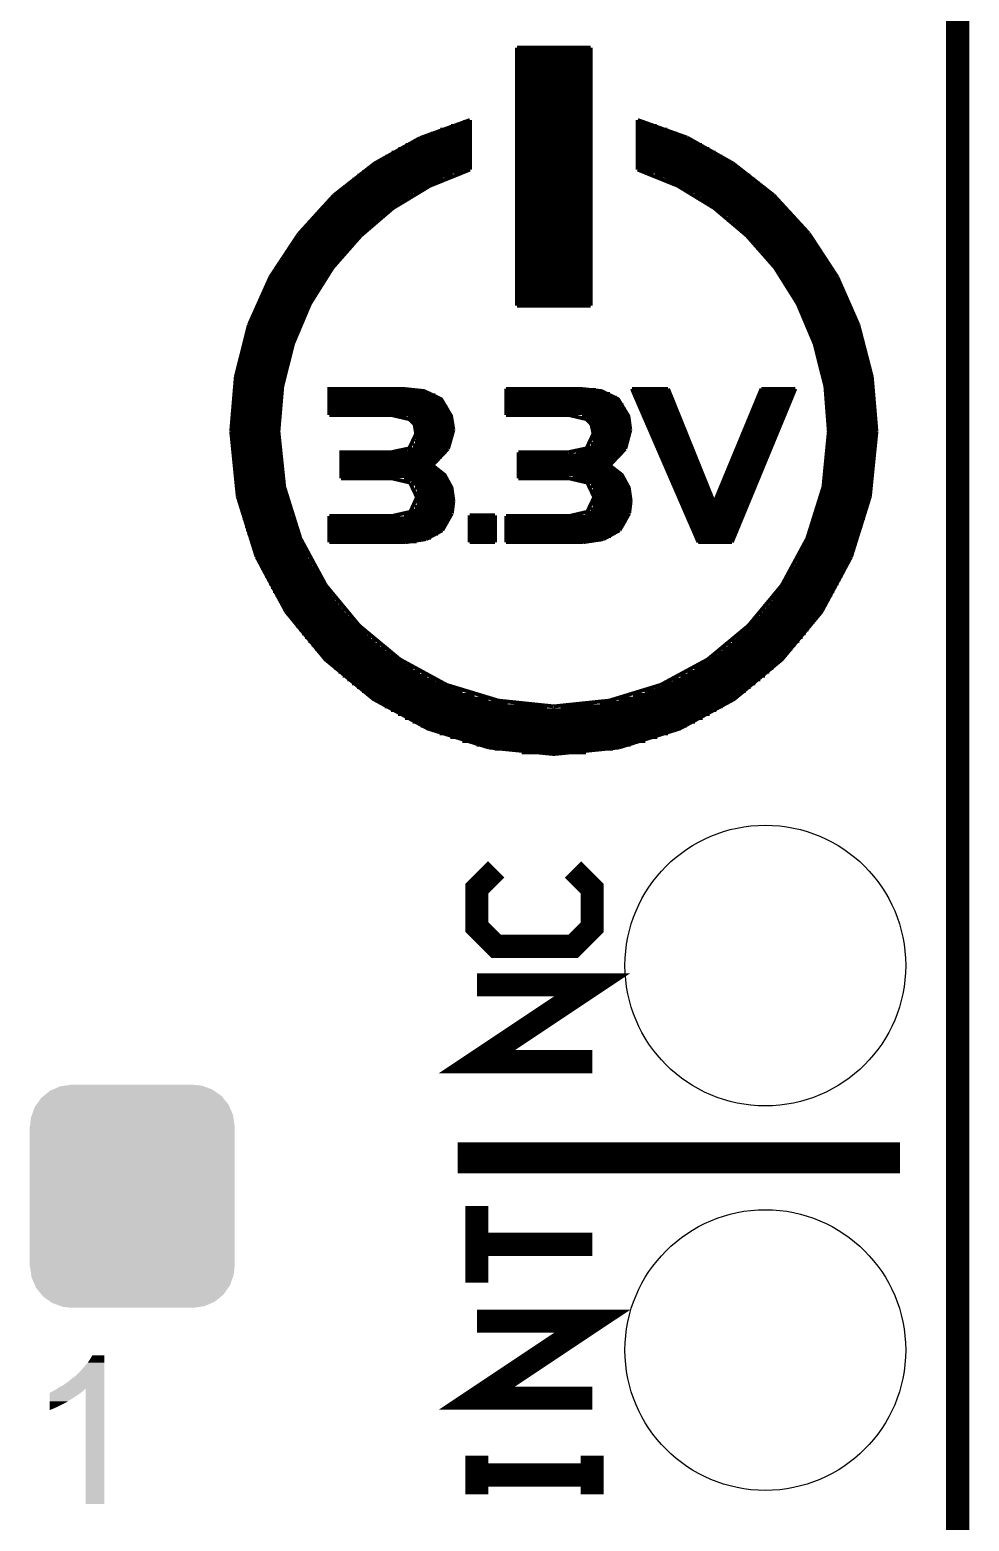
# Model space of a CAD drawing. Extents: x -0.05 to 0.95, y -0.15 to 1.54.
# Drawn here: x 0.7088 to 0.953, y 0.5555 to 0.9433 of the extents above; entities that cross this region are included whole.
import ezdxf

# ---------------------------------------------------------------- set-up
doc = ezdxf.new("R2010")
doc.units = 0
doc.layers.get('0').update_dxf_attribs({"linetype": 'CONTINUOUS'})
for name, color, linetype in [('AIR_QUALITY3_CLICK_V100_GKO', 5, 'CONTINUOUS'), ('AIR_QUALITY3_CLICK_V100_GTO', 14, 'CONTINUOUS'), ('AIR_QUALITY3_CLICK_V100_GTS', 12, 'CONTINUOUS')]:
    doc.layers.add(name, color=color, linetype=linetype)

# ---------------------------------------------------------------- blocks, each defined once
blk = doc.blocks.new('CUSTOM_54')
for points in [[(-0.02307, 0.02608), (-0.02144, 0.02741), (0.02319, 0.02608), (0.02131, 0.02741)], [(-0.02144, 0.02741), (-0.02061, 0.02777), (0.02131, 0.02741), (0.0208, 0.02777)], [(-0.02061, 0.02777), (-0.01875, 0.02859), (0.0208, 0.02777), (0.01853, 0.02859)], [(-0.01875, 0.02859), (-0.01751, 0.02877), (0.01853, 0.02859), (0.01804, 0.02877)], [(-0.01751, 0.02877), (-0.01585, 0.029), (0.01804, 0.02877), (0.01585, 0.029)], [(-0.0254, 0.02316), (-0.02495, 0.0238), (0.02531, 0.02316), (0.02504, 0.0238)], [(-0.02495, 0.0238), (-0.02371, 0.02555), (0.02504, 0.0238), (0.02361, 0.02555)], [(-0.02371, 0.02555), (-0.02307, 0.02608), (0.02361, 0.02555), (0.02319, 0.02608)], [(-0.0266, 0.0182), (-0.02638, 0.02039), (0.0266, 0.0182), (0.0263, 0.02039)], [(-0.02638, 0.02039), (-0.02612, 0.02111), (0.0263, 0.02039), (0.0262, 0.02111)], [(-0.02612, 0.02111), (-0.0254, 0.02316), (0.0262, 0.02111), (0.02531, 0.02316)], [(-0.02665, -0.0182), (-0.02665, 0.0182), (0.02665, -0.0182), (0.02665, 0.0182)], [(-0.0263, -0.02039), (-0.0266, -0.0182), (0.02638, -0.02039), (0.0266, -0.0182)], [(-0.0262, -0.02111), (-0.0263, -0.02039), (0.02612, -0.02111), (0.02638, -0.02039)], [(-0.02531, -0.02316), (-0.0262, -0.02111), (0.0254, -0.02316), (0.02612, -0.02111)], [(-0.02504, -0.0238), (-0.02531, -0.02316), (0.02494, -0.0238), (0.0254, -0.02316)], [(-0.02361, -0.02555), (-0.02504, -0.0238), (0.02371, -0.02555), (0.02494, -0.0238)], [(-0.02319, -0.02608), (-0.02361, -0.02555), (0.02307, -0.02608), (0.02371, -0.02555)], [(-0.02131, -0.02741), (-0.02319, -0.02608), (0.02144, -0.02741), (0.02307, -0.02608)], [(-0.0208, -0.02777), (-0.02131, -0.02741), (0.02061, -0.02777), (0.02144, -0.02741)], [(-0.01853, -0.02859), (-0.0208, -0.02777), (0.01875, -0.02859), (0.02061, -0.02777)], [(-0.01804, -0.02877), (-0.01853, -0.02859), (0.01751, -0.02877), (0.01875, -0.02859)], [(-0.01585, -0.029), (-0.01804, -0.02877), (0.01585, -0.029), (0.01751, -0.02877)]]:
    blk.add_solid(points)
blk = doc.blocks.new('ROUND_29')
blk.add_circle((0, 0), 0.0365)

msp = doc.modelspace()

# ---------------------------------------------------------------- linework, layer by layer
at = {"layer": 'AIR_QUALITY3_CLICK_V100_GKO', "const_width": 0.006}
msp.add_lwpolyline([(0.95, -0.05), (0.95, 1.5366), (0.95, 1.5379)], dxfattribs=at)
at = {"layer": 'AIR_QUALITY3_CLICK_V100_GTO'}
for points, const_width in [([(0.8354, 0.8716), (0.8354, 0.9387)], 0.001), ([(0.8354, 0.9387), (0.8546, 0.9387)], 0.001), ([(0.8354, 0.9383), (0.8546, 0.9383)], 0.001), ([(0.8546, 0.8716), (0.8546, 0.9387)], 0.001), ([(0.8354, 0.9373), (0.8546, 0.9373)], 0.001), ([(0.8354, 0.9363), (0.8546, 0.9363)], 0.001), ([(0.8354, 0.9353), (0.8546, 0.9353)], 0.001), ([(0.8354, 0.9343), (0.8546, 0.9343)], 0.001), ([(0.8354, 0.9333), (0.8546, 0.9333)], 0.001), ([(0.8354, 0.9323), (0.8546, 0.9323)], 0.001), ([(0.8354, 0.9313), (0.8546, 0.9313)], 0.001), ([(0.8354, 0.9303), (0.8546, 0.9303)], 0.001), ([(0.8354, 0.9293), (0.8546, 0.9293)], 0.001), ([(0.8354, 0.9283), (0.8546, 0.9283)], 0.001), ([(0.8354, 0.9273), (0.8546, 0.9273)], 0.001), ([(0.8354, 0.9263), (0.8546, 0.9263)], 0.001), ([(0.8354, 0.9253), (0.8546, 0.9253)], 0.001), ([(0.8354, 0.9243), (0.8546, 0.9243)], 0.001), ([(0.8354, 0.9233), (0.8546, 0.9233)], 0.001), ([(0.8102, 0.9152), (0.8232, 0.9199)], 0.001), ([(0.8215, 0.9194), (0.8232, 0.9194)], 0.001), ([(0.8232, 0.907), (0.8232, 0.9199)], 0.001), ([(0.8354, 0.9223), (0.8546, 0.9223)], 0.001), ([(0.8354, 0.9213), (0.8546, 0.9213)], 0.001), ([(0.8354, 0.9203), (0.8546, 0.9203)], 0.001), ([(0.8354, 0.9193), (0.8546, 0.9193)], 0.001), ([(0.8668, 0.907), (0.8668, 0.9199)], 0.001), ([(0.8668, 0.9199), (0.8797, 0.9153)], 0.001), ([(0.8668, 0.9194), (0.8685, 0.9194)], 0.001), ([(0.7984, 0.9086), (0.8102, 0.9152)], 0.001), ([(0.8106, 0.9154), (0.8232, 0.9154)], 0.001), ([(0.813, 0.9164), (0.8232, 0.9164)], 0.001), ([(0.8155, 0.9174), (0.8232, 0.9174)], 0.001), ([(0.8183, 0.9184), (0.8232, 0.9184)], 0.001), ([(0.8354, 0.9183), (0.8546, 0.9183)], 0.001), ([(0.8354, 0.9173), (0.8546, 0.9173)], 0.001), ([(0.8354, 0.9163), (0.8546, 0.9163)], 0.001), ([(0.8354, 0.9153), (0.8546, 0.9153)], 0.001), ([(0.8668, 0.9184), (0.8717, 0.9184)], 0.001), ([(0.8668, 0.9174), (0.8745, 0.9174)], 0.001), ([(0.8668, 0.9164), (0.877, 0.9164)], 0.001), ([(0.8668, 0.9154), (0.8793, 0.9154)], 0.001), ([(0.8797, 0.9153), (0.8916, 0.9086)], 0.001), ([(0.8028, 0.9114), (0.8232, 0.9114)], 0.001), ([(0.8046, 0.9124), (0.8232, 0.9124)], 0.001), ([(0.8065, 0.9134), (0.8232, 0.9134)], 0.001), ([(0.8085, 0.9144), (0.8232, 0.9144)], 0.001), ([(0.8354, 0.9143), (0.8546, 0.9143)], 0.001), ([(0.8354, 0.9133), (0.8546, 0.9133)], 0.001), ([(0.8354, 0.9123), (0.8546, 0.9123)], 0.001), ([(0.8354, 0.9113), (0.8546, 0.9113)], 0.001), ([(0.8668, 0.9144), (0.8815, 0.9144)], 0.001), ([(0.8668, 0.9134), (0.8835, 0.9134)], 0.001), ([(0.8668, 0.9124), (0.8854, 0.9124)], 0.001), ([(0.8668, 0.9114), (0.8871, 0.9114)], 0.001), ([(0.7878, 0.9003), (0.7984, 0.9086)], 0.001), ([(0.7966, 0.9074), (0.8232, 0.9074)], 0.001), ([(0.7981, 0.9084), (0.8232, 0.9084)], 0.001), ([(0.7996, 0.9094), (0.8232, 0.9094)], 0.001), ([(0.8012, 0.9104), (0.8232, 0.9104)], 0.001), ([(0.8354, 0.9103), (0.8546, 0.9103)], 0.001), ([(0.8354, 0.9093), (0.8546, 0.9093)], 0.001), ([(0.8354, 0.9083), (0.8546, 0.9083)], 0.001), ([(0.8354, 0.9073), (0.8546, 0.9073)], 0.001), ([(0.8668, 0.9104), (0.8888, 0.9104)], 0.001), ([(0.8668, 0.9094), (0.8904, 0.9094)], 0.001), ([(0.8668, 0.9084), (0.8919, 0.9084)], 0.001), ([(0.8668, 0.9074), (0.8934, 0.9074)], 0.001), ([(0.8916, 0.9086), (0.9022, 0.9003)], 0.001), ([(0.7734, 0.8389), (0.7744, 0.8506), (0.7772, 0.8617), (0.7816, 0.8721), (0.7875, 0.8815), (0.7948, 0.8898), (0.8032, 0.897), (0.8128, 0.9028), (0.8232, 0.907)], 0.001), ([(0.7914, 0.9034), (0.8141, 0.9034)], 0.001), ([(0.7926, 0.9044), (0.8163, 0.9044)], 0.001), ([(0.7939, 0.9054), (0.8187, 0.9054)], 0.001), ([(0.7952, 0.9064), (0.8214, 0.9064)], 0.001), ([(0.8354, 0.9063), (0.8546, 0.9063)], 0.001), ([(0.8354, 0.9053), (0.8546, 0.9053)], 0.001), ([(0.8354, 0.9043), (0.8546, 0.9043)], 0.001), ([(0.8354, 0.9033), (0.8546, 0.9033)], 0.001), ([(0.8668, 0.907), (0.8772, 0.9028), (0.8867, 0.897), (0.8952, 0.8898), (0.9025, 0.8815), (0.9084, 0.8721), (0.9128, 0.8617), (0.9156, 0.8506), (0.9165, 0.8389)], 0.001), ([(0.8686, 0.9064), (0.8947, 0.9064)], 0.001), ([(0.8713, 0.9054), (0.8961, 0.9054)], 0.001), ([(0.8737, 0.9044), (0.8974, 0.9044)], 0.001), ([(0.8759, 0.9034), (0.8986, 0.9034)], 0.001), ([(0.7787, 0.8903), (0.7878, 0.9003)], 0.001), ([(0.7869, 0.8994), (0.8069, 0.8994)], 0.001), ([(0.788, 0.9004), (0.8085, 0.9004)], 0.001), ([(0.7891, 0.9014), (0.8102, 0.9014)], 0.001), ([(0.7902, 0.9024), (0.8121, 0.9024)], 0.001), ([(0.8354, 0.9023), (0.8546, 0.9023)], 0.001), ([(0.8354, 0.9013), (0.8546, 0.9013)], 0.001), ([(0.8354, 0.9003), (0.8546, 0.9003)], 0.001), ([(0.8779, 0.9024), (0.8998, 0.9024)], 0.001), ([(0.8797, 0.9014), (0.9009, 0.9014)], 0.001), ([(0.8815, 0.9004), (0.902, 0.9004)], 0.001), ([(0.8831, 0.8994), (0.9031, 0.8994)], 0.001), ([(0.9022, 0.9003), (0.9113, 0.8904)], 0.001), ([(0.7839, 0.8964), (0.8025, 0.8964)], 0.001), ([(0.7849, 0.8974), (0.8039, 0.8974)], 0.001), ([(0.7859, 0.8984), (0.8053, 0.8984)], 0.001), ([(0.8354, 0.8993), (0.8546, 0.8993)], 0.001), ([(0.8354, 0.8983), (0.8546, 0.8983)], 0.001), ([(0.8354, 0.8973), (0.8546, 0.8973)], 0.001), ([(0.8354, 0.8963), (0.8546, 0.8963)], 0.001), ([(0.8846, 0.8984), (0.9041, 0.8984)], 0.001), ([(0.8861, 0.8974), (0.9051, 0.8974)], 0.001), ([(0.8875, 0.8964), (0.906, 0.8964)], 0.001), ([(0.7804, 0.8924), (0.7976, 0.8924)], 0.001), ([(0.7812, 0.8934), (0.7987, 0.8934)], 0.001), ([(0.7821, 0.8944), (0.7999, 0.8944)], 0.001), ([(0.783, 0.8954), (0.8012, 0.8954)], 0.001), ([(0.8354, 0.8953), (0.8546, 0.8953)], 0.001), ([(0.8354, 0.8943), (0.8546, 0.8943)], 0.001), ([(0.8354, 0.8933), (0.8546, 0.8933)], 0.001), ([(0.8354, 0.8923), (0.8546, 0.8923)], 0.001), ([(0.8888, 0.8954), (0.907, 0.8954)], 0.001), ([(0.8901, 0.8944), (0.9079, 0.8944)], 0.001), ([(0.8913, 0.8934), (0.9088, 0.8934)], 0.001), ([(0.8924, 0.8924), (0.9096, 0.8924)], 0.001), ([(0.7713, 0.8791), (0.7787, 0.8903)], 0.001), ([(0.7772, 0.8884), (0.7934, 0.8884)], 0.001), ([(0.778, 0.8894), (0.7944, 0.8894)], 0.001), ([(0.7788, 0.8904), (0.7954, 0.8904)], 0.001), ([(0.7796, 0.8914), (0.7964, 0.8914)], 0.001), ([(0.8354, 0.8913), (0.8546, 0.8913)], 0.001), ([(0.8354, 0.8903), (0.8546, 0.8903)], 0.001), ([(0.8354, 0.8893), (0.8546, 0.8893)], 0.001), ([(0.8354, 0.8883), (0.8546, 0.8883)], 0.001), ([(0.8935, 0.8914), (0.9104, 0.8914)], 0.001), ([(0.8946, 0.8904), (0.9112, 0.8904)], 0.001), ([(0.8956, 0.8894), (0.912, 0.8894)], 0.001), ([(0.8966, 0.8884), (0.9127, 0.8884)], 0.001), ([(0.9113, 0.8904), (0.9187, 0.8791)], 0.001), ([(0.7745, 0.8844), (0.7898, 0.8844)], 0.001), ([(0.7751, 0.8854), (0.7907, 0.8854)], 0.001), ([(0.7758, 0.8864), (0.7915, 0.8864)], 0.001), ([(0.7765, 0.8874), (0.7924, 0.8874)], 0.001), ([(0.8354, 0.8873), (0.8546, 0.8873)], 0.001), ([(0.8354, 0.8863), (0.8546, 0.8863)], 0.001), ([(0.8354, 0.8853), (0.8546, 0.8853)], 0.001), ([(0.8354, 0.8843), (0.8546, 0.8843)], 0.001), ([(0.8975, 0.8874), (0.9134, 0.8874)], 0.001), ([(0.8984, 0.8864), (0.9141, 0.8864)], 0.001), ([(0.8993, 0.8854), (0.9148, 0.8854)], 0.001), ([(0.9002, 0.8844), (0.9155, 0.8844)], 0.001), ([(0.772, 0.8804), (0.7867, 0.8804)], 0.001), ([(0.7726, 0.8814), (0.7875, 0.8814)], 0.001), ([(0.7732, 0.8824), (0.7882, 0.8824)], 0.001), ([(0.7738, 0.8834), (0.789, 0.8834)], 0.001), ([(0.8354, 0.8833), (0.8546, 0.8833)], 0.001), ([(0.8354, 0.8823), (0.8546, 0.8823)], 0.001), ([(0.8354, 0.8813), (0.8546, 0.8813)], 0.001), ([(0.8354, 0.8803), (0.8546, 0.8803)], 0.001), ([(0.901, 0.8834), (0.9161, 0.8834)], 0.001), ([(0.9018, 0.8824), (0.9167, 0.8824)], 0.001), ([(0.9025, 0.8814), (0.9173, 0.8814)], 0.001), ([(0.9032, 0.8804), (0.9179, 0.8804)], 0.001), ([(0.7657, 0.8666), (0.7713, 0.8791)], 0.001), ([(0.7699, 0.8764), (0.7841, 0.8764)], 0.001), ([(0.7704, 0.8774), (0.7847, 0.8774)], 0.001), ([(0.7709, 0.8784), (0.7854, 0.8784)], 0.001), ([(0.7715, 0.8794), (0.786, 0.8794)], 0.001), ([(0.8354, 0.8793), (0.8546, 0.8793)], 0.001), ([(0.8354, 0.8783), (0.8546, 0.8783)], 0.001), ([(0.8354, 0.8773), (0.8546, 0.8773)], 0.001), ([(0.8354, 0.8763), (0.8546, 0.8763)], 0.001), ([(0.9039, 0.8794), (0.9185, 0.8794)], 0.001), ([(0.9046, 0.8784), (0.919, 0.8784)], 0.001), ([(0.9053, 0.8774), (0.9196, 0.8774)], 0.001), ([(0.9059, 0.8764), (0.9201, 0.8764)], 0.001), ([(0.9187, 0.8791), (0.9242, 0.8666)], 0.001), ([(0.768, 0.8724), (0.7818, 0.8724)], 0.001), ([(0.7685, 0.8734), (0.7823, 0.8734)], 0.001), ([(0.7689, 0.8744), (0.7829, 0.8744)], 0.001), ([(0.7694, 0.8754), (0.7835, 0.8754)], 0.001), ([(0.8354, 0.8753), (0.8546, 0.8753)], 0.001), ([(0.8354, 0.8743), (0.8546, 0.8743)], 0.001), ([(0.8354, 0.8733), (0.8546, 0.8733)], 0.001), ([(0.8354, 0.8723), (0.8546, 0.8723)], 0.001), ([(0.9065, 0.8754), (0.9206, 0.8754)], 0.001), ([(0.9071, 0.8744), (0.921, 0.8744)], 0.001), ([(0.9077, 0.8734), (0.9215, 0.8734)], 0.001), ([(0.9082, 0.8724), (0.9219, 0.8724)], 0.001), ([(0.7664, 0.8684), (0.7798, 0.8684)], 0.001), ([(0.7668, 0.8694), (0.7803, 0.8694)], 0.001), ([(0.7672, 0.8704), (0.7808, 0.8704)], 0.001), ([(0.7676, 0.8714), (0.7813, 0.8714)], 0.001), ([(0.8354, 0.8716), (0.8546, 0.8716)], 0.001), ([(0.9087, 0.8714), (0.9224, 0.8714)], 0.001), ([(0.9092, 0.8704), (0.9228, 0.8704)], 0.001), ([(0.9097, 0.8694), (0.9232, 0.8694)], 0.001), ([(0.9102, 0.8684), (0.9236, 0.8684)], 0.001), ([(0.7623, 0.8531), (0.7657, 0.8666)], 0.001), ([(0.7653, 0.8654), (0.7785, 0.8654)], 0.001), ([(0.7657, 0.8664), (0.7789, 0.8664)], 0.001), ([(0.766, 0.8674), (0.7794, 0.8674)], 0.001), ([(0.9106, 0.8674), (0.9239, 0.8674)], 0.001), ([(0.911, 0.8664), (0.9243, 0.8664)], 0.001), ([(0.9115, 0.8654), (0.9246, 0.8654)], 0.001), ([(0.9242, 0.8666), (0.9277, 0.8531)], 0.001), ([(0.7641, 0.8614), (0.7771, 0.8614)], 0.001), ([(0.7644, 0.8624), (0.7774, 0.8624)], 0.001), ([(0.7647, 0.8634), (0.7778, 0.8634)], 0.001), ([(0.765, 0.8644), (0.7781, 0.8644)], 0.001), ([(0.9118, 0.8644), (0.925, 0.8644)], 0.001), ([(0.9122, 0.8634), (0.9253, 0.8634)], 0.001), ([(0.9126, 0.8624), (0.9256, 0.8624)], 0.001), ([(0.9129, 0.8614), (0.9259, 0.8614)], 0.001), ([(0.7631, 0.8574), (0.7759, 0.8574)], 0.001), ([(0.7633, 0.8584), (0.7761, 0.8584)], 0.001), ([(0.7636, 0.8594), (0.7764, 0.8594)], 0.001), ([(0.7638, 0.8604), (0.7767, 0.8604)], 0.001), ([(0.9132, 0.8604), (0.9261, 0.8604)], 0.001), ([(0.9135, 0.8594), (0.9264, 0.8594)], 0.001), ([(0.9138, 0.8584), (0.9266, 0.8584)], 0.001), ([(0.9141, 0.8574), (0.9269, 0.8574)], 0.001), ([(0.7611, 0.8389), (0.7623, 0.8531)], 0.001), ([(0.7623, 0.8534), (0.7749, 0.8534)], 0.001), ([(0.7625, 0.8544), (0.7751, 0.8544)], 0.001), ([(0.7627, 0.8554), (0.7754, 0.8554)], 0.001), ([(0.7629, 0.8564), (0.7756, 0.8564)], 0.001), ([(0.9144, 0.8564), (0.9271, 0.8564)], 0.001), ([(0.9146, 0.8554), (0.9273, 0.8554)], 0.001), ([(0.9148, 0.8544), (0.9275, 0.8544)], 0.001), ([(0.9151, 0.8534), (0.9277, 0.8534)], 0.001), ([(0.9277, 0.8531), (0.9289, 0.8389)], 0.001), ([(0.7617, 0.8494), (0.7742, 0.8494)], 0.001), ([(0.7618, 0.8504), (0.7744, 0.8504)], 0.001), ([(0.762, 0.8514), (0.7745, 0.8514)], 0.001), ([(0.7621, 0.8524), (0.7747, 0.8524)], 0.001), ([(0.7866, 0.8432), (0.7866, 0.85), (0.8056, 0.85), (0.8113, 0.8494), (0.8157, 0.8473), (0.8183, 0.8429), (0.8189, 0.8393)], 0.001), ([(0.7866, 0.8493), (0.8118, 0.8493)], 0.001), ([(0.8326, 0.8432), (0.8326, 0.85)], 0.001), ([(0.8326, 0.85), (0.8517, 0.85)], 0.001), ([(0.8326, 0.8497), (0.856, 0.8497)], 0.001), ([(0.8517, 0.85), (0.8574, 0.8494), (0.8617, 0.8473), (0.8644, 0.8429), (0.8649, 0.8393)], 0.001), ([(0.8653, 0.85), (0.8747, 0.85)], 0.001), ([(0.8653, 0.85), (0.8826, 0.8101)], 0.001), ([(0.8656, 0.8493), (0.875, 0.8493)], 0.001), ([(0.8747, 0.85), (0.8867, 0.8203), (0.899, 0.85)], 0.001), ([(0.8913, 0.8101), (0.9078, 0.85)], 0.001), ([(0.8987, 0.8493), (0.9076, 0.8493)], 0.001), ([(0.899, 0.85), (0.9078, 0.85)], 0.001), ([(0.9153, 0.8524), (0.9278, 0.8524)], 0.001), ([(0.9154, 0.8514), (0.928, 0.8514)], 0.001), ([(0.9156, 0.8504), (0.9281, 0.8504)], 0.001), ([(0.9158, 0.8494), (0.9283, 0.8494)], 0.001), ([(0.7613, 0.8454), (0.7737, 0.8454)], 0.001), ([(0.7614, 0.8464), (0.7738, 0.8464)], 0.001), ([(0.7615, 0.8474), (0.7739, 0.8474)], 0.001), ([(0.7616, 0.8484), (0.7741, 0.8484)], 0.001), ([(0.7866, 0.8483), (0.8142, 0.8483)], 0.001), ([(0.7866, 0.8473), (0.8157, 0.8473)], 0.001), ([(0.7866, 0.8463), (0.8166, 0.8463)], 0.001), ([(0.7866, 0.8453), (0.8173, 0.8453)], 0.001), ([(0.8326, 0.8487), (0.8596, 0.8487)], 0.001), ([(0.8326, 0.8477), (0.8613, 0.8477)], 0.001), ([(0.8326, 0.8467), (0.8624, 0.8467)], 0.001), ([(0.8326, 0.8457), (0.8632, 0.8457)], 0.001), ([(0.866, 0.8483), (0.8754, 0.8483)], 0.001), ([(0.8664, 0.8473), (0.8758, 0.8473)], 0.001), ([(0.8669, 0.8463), (0.8762, 0.8463)], 0.001), ([(0.8673, 0.8453), (0.8766, 0.8453)], 0.001), ([(0.897, 0.8453), (0.9059, 0.8453)], 0.001), ([(0.8974, 0.8463), (0.9063, 0.8463)], 0.001), ([(0.8978, 0.8473), (0.9067, 0.8473)], 0.001), ([(0.8983, 0.8483), (0.9071, 0.8483)], 0.001), ([(0.9159, 0.8484), (0.9284, 0.8484)], 0.001), ([(0.916, 0.8474), (0.9285, 0.8474)], 0.001), ([(0.9161, 0.8464), (0.9286, 0.8464)], 0.001), ([(0.9162, 0.8454), (0.9287, 0.8454)], 0.001), ([(0.7611, 0.8424), (0.7735, 0.8424)], 0.001), ([(0.7611, 0.8414), (0.7735, 0.8414)], 0.001), ([(0.7612, 0.8444), (0.7737, 0.8444)], 0.001), ([(0.7612, 0.8434), (0.7736, 0.8434)], 0.001), ([(0.7866, 0.8443), (0.8178, 0.8443)], 0.001), ([(0.7866, 0.8433), (0.8182, 0.8433)], 0.001), ([(0.7866, 0.8432), (0.8027, 0.8432)], 0.001), ([(0.8027, 0.8432), (0.8074, 0.8421)], 0.001), ([(0.8071, 0.8423), (0.8185, 0.8423)], 0.001), ([(0.8074, 0.8421), (0.8088, 0.8407)], 0.001), ([(0.8084, 0.8413), (0.8187, 0.8413)], 0.001), ([(0.8326, 0.8447), (0.8637, 0.8447)], 0.001), ([(0.8326, 0.8437), (0.8641, 0.8437)], 0.001), ([(0.8326, 0.8432), (0.8488, 0.8432)], 0.001), ([(0.8488, 0.8432), (0.8535, 0.8421)], 0.001), ([(0.8523, 0.8427), (0.8644, 0.8427)], 0.001), ([(0.8535, 0.8421), (0.8548, 0.8407)], 0.001), ([(0.8541, 0.8417), (0.8647, 0.8417)], 0.001), ([(0.8677, 0.8443), (0.877, 0.8443)], 0.001), ([(0.8682, 0.8433), (0.8774, 0.8433)], 0.001), ([(0.8686, 0.8423), (0.8778, 0.8423)], 0.001), ([(0.869, 0.8413), (0.8782, 0.8413)], 0.001), ([(0.8954, 0.8413), (0.9042, 0.8413)], 0.001), ([(0.8958, 0.8423), (0.9046, 0.8423)], 0.001), ([(0.8962, 0.8433), (0.9051, 0.8433)], 0.001), ([(0.8966, 0.8443), (0.9055, 0.8443)], 0.001), ([(0.9163, 0.8444), (0.9287, 0.8444)], 0.001), ([(0.9164, 0.8434), (0.9288, 0.8434)], 0.001), ([(0.9164, 0.8424), (0.9288, 0.8424)], 0.001), ([(0.9165, 0.8414), (0.9289, 0.8414)], 0.001), ([(0.7611, 0.8404), (0.7735, 0.8404)], 0.001), ([(0.7611, 0.8394), (0.7734, 0.8394)], 0.001), ([(0.7611, 0.8389), (0.7628, 0.822)], 0.001), ([(0.7611, 0.8384), (0.7734, 0.8384)], 0.001), ([(0.7611, 0.8374), (0.7735, 0.8374)], 0.001), ([(0.7734, 0.8389), (0.7749, 0.8245)], 0.001), ([(0.8027, 0.8335), (0.8074, 0.8345), (0.8092, 0.8383)], 0.001), ([(0.8088, 0.8407), (0.8092, 0.8383)], 0.001), ([(0.8089, 0.8403), (0.8188, 0.8403)], 0.001), ([(0.8091, 0.8393), (0.8189, 0.8393)], 0.001), ([(0.8092, 0.8383), (0.8188, 0.8383)], 0.001), ([(0.8092, 0.8373), (0.8187, 0.8373)], 0.001), ([(0.8175, 0.8344), (0.8189, 0.8393)], 0.001), ([(0.8488, 0.8335), (0.8535, 0.8345), (0.8553, 0.8383)], 0.001), ([(0.8548, 0.8407), (0.8648, 0.8407)], 0.001), ([(0.8548, 0.8407), (0.8553, 0.8383)], 0.001), ([(0.8551, 0.8397), (0.8649, 0.8397)], 0.001), ([(0.8553, 0.8387), (0.8649, 0.8387)], 0.001), ([(0.8553, 0.8377), (0.8648, 0.8377)], 0.001), ([(0.8636, 0.8344), (0.8649, 0.8393)], 0.001), ([(0.8695, 0.8403), (0.8786, 0.8403)], 0.001), ([(0.8699, 0.8393), (0.879, 0.8393)], 0.001), ([(0.8703, 0.8383), (0.8794, 0.8383)], 0.001), ([(0.8708, 0.8373), (0.8798, 0.8373)], 0.001), ([(0.8937, 0.8373), (0.9026, 0.8373)], 0.001), ([(0.8941, 0.8383), (0.903, 0.8383)], 0.001), ([(0.8945, 0.8393), (0.9034, 0.8393)], 0.001), ([(0.895, 0.8403), (0.9038, 0.8403)], 0.001), ([(0.9151, 0.8245), (0.9165, 0.8389)], 0.001), ([(0.9165, 0.8404), (0.9289, 0.8404)], 0.001), ([(0.9165, 0.8394), (0.9289, 0.8394)], 0.001), ([(0.9165, 0.8384), (0.9289, 0.8384)], 0.001), ([(0.9165, 0.8374), (0.9289, 0.8374)], 0.001), ([(0.9272, 0.822), (0.9289, 0.8389)], 0.001), ([(0.7611, 0.8364), (0.7735, 0.8364)], 0.001), ([(0.7611, 0.8354), (0.7735, 0.8354)], 0.001), ([(0.7612, 0.8344), (0.7736, 0.8344)], 0.001), ([(0.7612, 0.8334), (0.7736, 0.8334)], 0.001), ([(0.7897, 0.8267), (0.7897, 0.8335), (0.8027, 0.8335)], 0.001), ([(0.807, 0.8343), (0.8174, 0.8343)], 0.001), ([(0.8084, 0.8353), (0.818, 0.8353)], 0.001), ([(0.8089, 0.8363), (0.8184, 0.8363)], 0.001), ([(0.8134, 0.8301), (0.8175, 0.8344)], 0.001), ([(0.8358, 0.8267), (0.8358, 0.8335)], 0.001), ([(0.8358, 0.8335), (0.8488, 0.8335)], 0.001), ([(0.8508, 0.8337), (0.8631, 0.8337)], 0.001), ([(0.8537, 0.8347), (0.8637, 0.8347)], 0.001), ([(0.8547, 0.8357), (0.8642, 0.8357)], 0.001), ([(0.8551, 0.8367), (0.8646, 0.8367)], 0.001), ([(0.8595, 0.8301), (0.8636, 0.8344)], 0.001), ([(0.8712, 0.8363), (0.8802, 0.8363)], 0.001), ([(0.8716, 0.8353), (0.8806, 0.8353)], 0.001), ([(0.8721, 0.8343), (0.881, 0.8343)], 0.001), ([(0.8925, 0.8343), (0.9013, 0.8343)], 0.001), ([(0.8929, 0.8353), (0.9017, 0.8353)], 0.001), ([(0.8933, 0.8363), (0.9022, 0.8363)], 0.001), ([(0.9163, 0.8334), (0.9287, 0.8334)], 0.001), ([(0.9164, 0.8354), (0.9288, 0.8354)], 0.001), ([(0.9164, 0.8344), (0.9288, 0.8344)], 0.001), ([(0.9165, 0.8364), (0.9289, 0.8364)], 0.001), ([(0.7613, 0.8324), (0.7737, 0.8324)], 0.001), ([(0.7614, 0.8314), (0.7738, 0.8314)], 0.001), ([(0.7615, 0.8304), (0.7739, 0.8304)], 0.001), ([(0.7897, 0.8333), (0.8167, 0.8333)], 0.001), ([(0.7897, 0.8323), (0.8159, 0.8323)], 0.001), ([(0.7897, 0.8313), (0.8149, 0.8313)], 0.001), ([(0.7897, 0.8303), (0.8137, 0.8303)], 0.001), ([(0.8134, 0.8301), (0.8166, 0.8276), (0.8184, 0.8243), (0.8189, 0.8208)], 0.001), ([(0.8358, 0.8327), (0.8623, 0.8327)], 0.001), ([(0.8358, 0.8317), (0.8613, 0.8317)], 0.001), ([(0.8358, 0.8307), (0.8602, 0.8307)], 0.001), ([(0.8358, 0.8297), (0.8601, 0.8297)], 0.001), ([(0.8595, 0.8301), (0.8627, 0.8276), (0.8645, 0.8243), (0.865, 0.8208)], 0.001), ([(0.8725, 0.8333), (0.8814, 0.8333)], 0.001), ([(0.8729, 0.8323), (0.8818, 0.8323)], 0.001), ([(0.8734, 0.8313), (0.8823, 0.8313)], 0.001), ([(0.8738, 0.8303), (0.8827, 0.8303)], 0.001), ([(0.8908, 0.8303), (0.8997, 0.8303)], 0.001), ([(0.8912, 0.8313), (0.9001, 0.8313)], 0.001), ([(0.8917, 0.8323), (0.9005, 0.8323)], 0.001), ([(0.8921, 0.8333), (0.9009, 0.8333)], 0.001), ([(0.916, 0.8304), (0.9285, 0.8304)], 0.001), ([(0.9161, 0.8314), (0.9286, 0.8314)], 0.001), ([(0.9162, 0.8324), (0.9287, 0.8324)], 0.001), ([(0.7616, 0.8294), (0.7741, 0.8294)], 0.001), ([(0.7617, 0.8284), (0.7742, 0.8284)], 0.001), ([(0.7618, 0.8274), (0.7744, 0.8274)], 0.001), ([(0.762, 0.8264), (0.7745, 0.8264)], 0.001), ([(0.7897, 0.8293), (0.8146, 0.8293)], 0.001), ([(0.7897, 0.8283), (0.8159, 0.8283)], 0.001), ([(0.7897, 0.8273), (0.8169, 0.8273)], 0.001), ([(0.7897, 0.8267), (0.8029, 0.8267)], 0.001), ([(0.8029, 0.8267), (0.8076, 0.8256)], 0.001), ([(0.806, 0.8263), (0.8176, 0.8263)], 0.001), ([(0.8358, 0.8287), (0.8615, 0.8287)], 0.001), ([(0.8358, 0.8277), (0.8626, 0.8277)], 0.001), ([(0.8358, 0.8267), (0.849, 0.8267)], 0.001), ([(0.849, 0.8267), (0.8537, 0.8256)], 0.001), ([(0.8499, 0.8267), (0.8634, 0.8267)], 0.001), ([(0.8536, 0.8257), (0.864, 0.8257)], 0.001), ([(0.8743, 0.8293), (0.8831, 0.8293)], 0.001), ([(0.8747, 0.8283), (0.8835, 0.8283)], 0.001), ([(0.8751, 0.8273), (0.8839, 0.8273)], 0.001), ([(0.8756, 0.8263), (0.8843, 0.8263)], 0.001), ([(0.8892, 0.8263), (0.898, 0.8263)], 0.001), ([(0.8896, 0.8273), (0.8984, 0.8273)], 0.001), ([(0.89, 0.8283), (0.8988, 0.8283)], 0.001), ([(0.8904, 0.8293), (0.8992, 0.8293)], 0.001), ([(0.9154, 0.8264), (0.928, 0.8264)], 0.001), ([(0.9156, 0.8274), (0.9281, 0.8274)], 0.001), ([(0.9158, 0.8284), (0.9283, 0.8284)], 0.001), ([(0.9159, 0.8294), (0.9284, 0.8294)], 0.001), ([(0.7621, 0.8254), (0.7747, 0.8254)], 0.001), ([(0.7623, 0.8244), (0.7749, 0.8244)], 0.001), ([(0.7625, 0.8234), (0.7751, 0.8234)], 0.001), ([(0.7627, 0.8224), (0.7754, 0.8224)], 0.001), ([(0.7628, 0.822), (0.7677, 0.8063)], 0.001), ([(0.7749, 0.8245), (0.7791, 0.8111)], 0.001), ([(0.7866, 0.8169), (0.8029, 0.8169), (0.8077, 0.818), (0.8094, 0.8218)], 0.001), ([(0.8076, 0.8256), (0.8094, 0.8218)], 0.001), ([(0.808, 0.8253), (0.8181, 0.8253)], 0.001), ([(0.8089, 0.8243), (0.8184, 0.8243)], 0.001), ([(0.8093, 0.8233), (0.8187, 0.8233)], 0.001), ([(0.8094, 0.8223), (0.8188, 0.8223)], 0.001), ([(0.849, 0.8169), (0.8537, 0.818), (0.8555, 0.8218)], 0.001), ([(0.8537, 0.8256), (0.8555, 0.8218)], 0.001), ([(0.8547, 0.8247), (0.8644, 0.8247)], 0.001), ([(0.8552, 0.8237), (0.8647, 0.8237)], 0.001), ([(0.8554, 0.8227), (0.8649, 0.8227)], 0.001), ([(0.876, 0.8253), (0.8847, 0.8253)], 0.001), ([(0.8764, 0.8243), (0.8851, 0.8243)], 0.001), ([(0.8769, 0.8233), (0.8855, 0.8233)], 0.001), ([(0.8773, 0.8223), (0.8859, 0.8223)], 0.001), ([(0.8875, 0.8223), (0.8963, 0.8223)], 0.001), ([(0.8879, 0.8233), (0.8967, 0.8233)], 0.001), ([(0.8884, 0.8243), (0.8972, 0.8243)], 0.001), ([(0.8888, 0.8253), (0.8976, 0.8253)], 0.001), ([(0.9109, 0.8111), (0.9151, 0.8245)], 0.001), ([(0.9146, 0.8224), (0.9273, 0.8224)], 0.001), ([(0.9148, 0.8234), (0.9275, 0.8234)], 0.001), ([(0.9151, 0.8244), (0.9277, 0.8244)], 0.001), ([(0.9153, 0.8254), (0.9278, 0.8254)], 0.001), ([(0.9223, 0.8063), (0.9272, 0.822)], 0.001), ([(0.7629, 0.8214), (0.7756, 0.8214)], 0.001), ([(0.7631, 0.8204), (0.7759, 0.8204)], 0.001), ([(0.7633, 0.8194), (0.7761, 0.8194)], 0.001), ([(0.7636, 0.8184), (0.7764, 0.8184)], 0.001), ([(0.8081, 0.8183), (0.8187, 0.8183)], 0.001), ([(0.8089, 0.8193), (0.8189, 0.8193)], 0.001), ([(0.8093, 0.8203), (0.8189, 0.8203)], 0.001), ([(0.8094, 0.8213), (0.8189, 0.8213)], 0.001), ([(0.8185, 0.8176), (0.8189, 0.8208)], 0.001), ([(0.8546, 0.8187), (0.8648, 0.8187)], 0.001), ([(0.8551, 0.8197), (0.865, 0.8197)], 0.001), ([(0.8554, 0.8207), (0.865, 0.8207)], 0.001), ([(0.8555, 0.8217), (0.865, 0.8217)], 0.001), ([(0.8646, 0.8176), (0.865, 0.8208)], 0.001), ([(0.8777, 0.8213), (0.8863, 0.8213)], 0.001), ([(0.8782, 0.8203), (0.8867, 0.8203)], 0.001), ([(0.8786, 0.8193), (0.8951, 0.8193)], 0.001), ([(0.879, 0.8183), (0.8947, 0.8183)], 0.001), ([(0.8867, 0.8203), (0.8955, 0.8203)], 0.001), ([(0.8871, 0.8213), (0.8959, 0.8213)], 0.001), ([(0.9135, 0.8184), (0.9264, 0.8184)], 0.001), ([(0.9138, 0.8194), (0.9266, 0.8194)], 0.001), ([(0.9141, 0.8204), (0.9269, 0.8204)], 0.001), ([(0.9144, 0.8214), (0.9271, 0.8214)], 0.001), ([(0.7638, 0.8174), (0.7767, 0.8174)], 0.001), ([(0.7641, 0.8164), (0.7771, 0.8164)], 0.001), ([(0.7644, 0.8154), (0.7774, 0.8154)], 0.001), ([(0.7647, 0.8144), (0.7778, 0.8144)], 0.001), ([(0.7866, 0.8101), (0.7866, 0.8169)], 0.001), ([(0.7866, 0.8163), (0.8181, 0.8163)], 0.001), ([(0.7866, 0.8153), (0.8176, 0.8153)], 0.001), ([(0.7866, 0.8143), (0.817, 0.8143)], 0.001), ([(0.806, 0.8173), (0.8184, 0.8173)], 0.001), ([(0.816, 0.8132), (0.8185, 0.8176)], 0.001), ([(0.8231, 0.8171), (0.8297, 0.8171)], 0.001), ([(0.8231, 0.8101), (0.8231, 0.8171)], 0.001), ([(0.8231, 0.8163), (0.8297, 0.8163)], 0.001), ([(0.8231, 0.8153), (0.8297, 0.8153)], 0.001), ([(0.8231, 0.8143), (0.8297, 0.8143)], 0.001), ([(0.8297, 0.8101), (0.8297, 0.8171)], 0.001), ([(0.8326, 0.8101), (0.8326, 0.8169)], 0.001), ([(0.8326, 0.8169), (0.849, 0.8169)], 0.001), ([(0.8326, 0.8167), (0.8643, 0.8167)], 0.001), ([(0.8326, 0.8157), (0.8639, 0.8157)], 0.001), ([(0.8326, 0.8147), (0.8633, 0.8147)], 0.001), ([(0.8531, 0.8177), (0.8646, 0.8177)], 0.001), ([(0.8621, 0.8132), (0.8646, 0.8176)], 0.001), ([(0.8795, 0.8173), (0.8942, 0.8173)], 0.001), ([(0.8799, 0.8163), (0.8938, 0.8163)], 0.001), ([(0.8803, 0.8153), (0.8934, 0.8153)], 0.001), ([(0.8808, 0.8143), (0.893, 0.8143)], 0.001), ([(0.9122, 0.8144), (0.9253, 0.8144)], 0.001), ([(0.9126, 0.8154), (0.9256, 0.8154)], 0.001), ([(0.9129, 0.8164), (0.9259, 0.8164)], 0.001), ([(0.9132, 0.8174), (0.9261, 0.8174)], 0.001), ([(0.765, 0.8134), (0.7781, 0.8134)], 0.001), ([(0.7653, 0.8124), (0.7785, 0.8124)], 0.001), ([(0.7657, 0.8114), (0.7789, 0.8114)], 0.001), ([(0.766, 0.8104), (0.7794, 0.8104)], 0.001), ([(0.7791, 0.8111), (0.7857, 0.7989)], 0.001), ([(0.7866, 0.8133), (0.8161, 0.8133)], 0.001), ([(0.7866, 0.8123), (0.8149, 0.8123)], 0.001), ([(0.7866, 0.8113), (0.8131, 0.8113)], 0.001), ([(0.7866, 0.8103), (0.8093, 0.8103)], 0.001), ([(0.8065, 0.8101), (0.8118, 0.8109)], 0.001), ([(0.8118, 0.8109), (0.816, 0.8132)], 0.001), ([(0.8231, 0.8133), (0.8297, 0.8133)], 0.001), ([(0.8231, 0.8123), (0.8297, 0.8123)], 0.001), ([(0.8231, 0.8113), (0.8297, 0.8113)], 0.001), ([(0.8231, 0.8103), (0.8297, 0.8103)], 0.001), ([(0.8326, 0.8137), (0.8625, 0.8137)], 0.001), ([(0.8326, 0.8127), (0.8614, 0.8127)], 0.001), ([(0.8326, 0.8117), (0.8599, 0.8117)], 0.001), ([(0.8326, 0.8107), (0.8573, 0.8107)], 0.001), ([(0.8526, 0.8101), (0.8579, 0.8109)], 0.001), ([(0.8579, 0.8109), (0.8621, 0.8132)], 0.001), ([(0.8812, 0.8133), (0.8926, 0.8133)], 0.001), ([(0.8816, 0.8123), (0.8922, 0.8123)], 0.001), ([(0.8821, 0.8113), (0.8918, 0.8113)], 0.001), ([(0.8825, 0.8103), (0.8913, 0.8103)], 0.001), ([(0.9043, 0.7989), (0.9109, 0.8111)], 0.001), ([(0.9106, 0.8104), (0.9239, 0.8104)], 0.001), ([(0.911, 0.8114), (0.9243, 0.8114)], 0.001), ([(0.9115, 0.8124), (0.9246, 0.8124)], 0.001), ([(0.9118, 0.8134), (0.925, 0.8134)], 0.001), ([(0.7664, 0.8094), (0.7798, 0.8094)], 0.001), ([(0.7668, 0.8084), (0.7803, 0.8084)], 0.001), ([(0.7672, 0.8074), (0.7807, 0.8074)], 0.001), ([(0.7676, 0.8064), (0.7812, 0.8064)], 0.001), ([(0.7677, 0.8063), (0.7754, 0.792), (0.7856, 0.7796), (0.7981, 0.7693), (0.8123, 0.7616), (0.8281, 0.7567)], 0.001), ([(0.7866, 0.8101), (0.8065, 0.8101)], 0.001), ([(0.8231, 0.8101), (0.8297, 0.8101)], 0.001), ([(0.8326, 0.8101), (0.8526, 0.8101)], 0.001), ([(0.8619, 0.7567), (0.8777, 0.7616), (0.8919, 0.7693), (0.9043, 0.7796), (0.9146, 0.792), (0.9223, 0.8063)], 0.001), ([(0.8826, 0.8101), (0.8913, 0.8101)], 0.001), ([(0.9087, 0.8064), (0.9224, 0.8064)], 0.001), ([(0.9092, 0.8074), (0.9228, 0.8074)], 0.001), ([(0.9097, 0.8084), (0.9232, 0.8084)], 0.001), ([(0.9102, 0.8094), (0.9236, 0.8094)], 0.001), ([(0.768, 0.8054), (0.7818, 0.8054)], 0.001), ([(0.7685, 0.8044), (0.7823, 0.8044)], 0.001), ([(0.7689, 0.8034), (0.7829, 0.8034)], 0.001), ([(0.7694, 0.8024), (0.7835, 0.8024)], 0.001), ([(0.9065, 0.8024), (0.9206, 0.8024)], 0.001), ([(0.9071, 0.8034), (0.9211, 0.8034)], 0.001), ([(0.9077, 0.8044), (0.9215, 0.8044)], 0.001), ([(0.9082, 0.8054), (0.922, 0.8054)], 0.001), ([(0.7699, 0.8014), (0.7841, 0.8014)], 0.001), ([(0.7704, 0.8004), (0.7847, 0.8004)], 0.001), ([(0.7709, 0.7994), (0.7853, 0.7994)], 0.001), ([(0.7857, 0.7989), (0.7944, 0.7884)], 0.001), ([(0.8956, 0.7884), (0.9043, 0.7989)], 0.001), ([(0.9046, 0.7994), (0.9191, 0.7994)], 0.001), ([(0.9053, 0.8004), (0.9196, 0.8004)], 0.001), ([(0.9059, 0.8014), (0.9201, 0.8014)], 0.001), ([(0.7715, 0.7984), (0.786, 0.7984)], 0.001), ([(0.772, 0.7974), (0.7867, 0.7974)], 0.001), ([(0.7726, 0.7964), (0.7874, 0.7964)], 0.001), ([(0.7732, 0.7954), (0.7882, 0.7954)], 0.001), ([(0.9018, 0.7954), (0.9168, 0.7954)], 0.001), ([(0.9025, 0.7964), (0.9174, 0.7964)], 0.001), ([(0.9033, 0.7974), (0.9179, 0.7974)], 0.001), ([(0.904, 0.7984), (0.9185, 0.7984)], 0.001), ([(0.7738, 0.7944), (0.789, 0.7944)], 0.001), ([(0.7745, 0.7934), (0.7898, 0.7934)], 0.001), ([(0.7751, 0.7924), (0.7906, 0.7924)], 0.001), ([(0.7758, 0.7914), (0.7915, 0.7914)], 0.001), ([(0.8985, 0.7914), (0.9142, 0.7914)], 0.001), ([(0.8993, 0.7924), (0.9149, 0.7924)], 0.001), ([(0.9002, 0.7934), (0.9155, 0.7934)], 0.001), ([(0.901, 0.7944), (0.9161, 0.7944)], 0.001), ([(0.7765, 0.7904), (0.7924, 0.7904)], 0.001), ([(0.7772, 0.7894), (0.7934, 0.7894)], 0.001), ([(0.778, 0.7884), (0.7943, 0.7884)], 0.001), ([(0.7787, 0.7874), (0.7954, 0.7874)], 0.001), ([(0.7944, 0.7884), (0.805, 0.7796)], 0.001), ([(0.885, 0.7796), (0.8956, 0.7884)], 0.001), ([(0.8946, 0.7874), (0.9113, 0.7874)], 0.001), ([(0.8956, 0.7884), (0.912, 0.7884)], 0.001), ([(0.8966, 0.7894), (0.9128, 0.7894)], 0.001), ([(0.8975, 0.7904), (0.9135, 0.7904)], 0.001), ([(0.7795, 0.7864), (0.7964, 0.7864)], 0.001), ([(0.7803, 0.7854), (0.7975, 0.7854)], 0.001), ([(0.7812, 0.7844), (0.7987, 0.7844)], 0.001), ([(0.782, 0.7834), (0.7999, 0.7834)], 0.001), ([(0.8901, 0.7834), (0.9079, 0.7834)], 0.001), ([(0.8913, 0.7844), (0.9088, 0.7844)], 0.001), ([(0.8924, 0.7854), (0.9097, 0.7854)], 0.001), ([(0.8935, 0.7864), (0.9105, 0.7864)], 0.001), ([(0.7829, 0.7824), (0.8012, 0.7824)], 0.001), ([(0.7839, 0.7814), (0.8025, 0.7814)], 0.001), ([(0.7848, 0.7804), (0.8039, 0.7804)], 0.001), ([(0.7858, 0.7794), (0.8053, 0.7794)], 0.001), ([(0.805, 0.7796), (0.8171, 0.773)], 0.001), ([(0.8728, 0.773), (0.885, 0.7796)], 0.001), ([(0.8847, 0.7794), (0.9042, 0.7794)], 0.001), ([(0.8861, 0.7804), (0.9052, 0.7804)], 0.001), ([(0.8875, 0.7814), (0.9061, 0.7814)], 0.001), ([(0.8888, 0.7824), (0.907, 0.7824)], 0.001), ([(0.7868, 0.7784), (0.8069, 0.7784)], 0.001), ([(0.7879, 0.7774), (0.8085, 0.7774)], 0.001), ([(0.789, 0.7764), (0.8102, 0.7764)], 0.001), ([(0.7901, 0.7754), (0.8121, 0.7754)], 0.001), ([(0.8779, 0.7754), (0.8999, 0.7754)], 0.001), ([(0.8797, 0.7764), (0.901, 0.7764)], 0.001), ([(0.8815, 0.7774), (0.9021, 0.7774)], 0.001), ([(0.8831, 0.7784), (0.9031, 0.7784)], 0.001), ([(0.7913, 0.7744), (0.8141, 0.7744)], 0.001), ([(0.7925, 0.7734), (0.8163, 0.7734)], 0.001), ([(0.7938, 0.7724), (0.8187, 0.7724)], 0.001), ([(0.7951, 0.7714), (0.8213, 0.7714)], 0.001), ([(0.8171, 0.773), (0.8306, 0.7689)], 0.001), ([(0.8594, 0.7689), (0.8728, 0.773)], 0.001), ([(0.8686, 0.7714), (0.8949, 0.7714)], 0.001), ([(0.8713, 0.7724), (0.8962, 0.7724)], 0.001), ([(0.8737, 0.7734), (0.8974, 0.7734)], 0.001), ([(0.8759, 0.7744), (0.8987, 0.7744)], 0.001), ([(0.7965, 0.7704), (0.8244, 0.7704)], 0.001), ([(0.7979, 0.7694), (0.8281, 0.7694)], 0.001), ([(0.7995, 0.7684), (0.833, 0.7684)], 0.001), ([(0.8306, 0.7689), (0.845, 0.7674)], 0.001), ([(0.845, 0.7674), (0.8594, 0.7689)], 0.001), ([(0.857, 0.7684), (0.8905, 0.7684)], 0.001), ([(0.8619, 0.7694), (0.892, 0.7694)], 0.001), ([(0.8656, 0.7704), (0.8935, 0.7704)], 0.001), ([(0.801, 0.7674), (0.8432, 0.7674)], 0.001), ([(0.8027, 0.7664), (0.8873, 0.7664)], 0.001), ([(0.8045, 0.7654), (0.8855, 0.7654)], 0.001), ([(0.8063, 0.7644), (0.8837, 0.7644)], 0.001), ([(0.8468, 0.7674), (0.8889, 0.7674)], 0.001), ([(0.8083, 0.7634), (0.8817, 0.7634)], 0.001), ([(0.8104, 0.7624), (0.8795, 0.7624)], 0.001), ([(0.8128, 0.7614), (0.8772, 0.7614)], 0.001), ([(0.8153, 0.7604), (0.8747, 0.7604)], 0.001), ([(0.8181, 0.7594), (0.8719, 0.7594)], 0.001), ([(0.8212, 0.7584), (0.8688, 0.7584)], 0.001), ([(0.8249, 0.7574), (0.865, 0.7574)], 0.001), ([(0.8281, 0.7567), (0.845, 0.755), (0.8619, 0.7567)], 0.001), ([(0.8296, 0.7564), (0.8604, 0.7564)], 0.001), ([(0.8366, 0.7554), (0.8534, 0.7554)], 0.001), ([(0.83, 0.725), (0.825, 0.72), (0.825, 0.71), (0.83, 0.705), (0.85, 0.705), (0.855, 0.71), (0.855, 0.72), (0.85, 0.725)], 0.006), ([(0.855, 0.675), (0.825, 0.675), (0.855, 0.695), (0.825, 0.695)], 0.006), ([(0.82, 0.65), (0.935, 0.65)], 0.008), ([(0.825, 0.6175), (0.825, 0.6375), (0.825, 0.6275), (0.855, 0.6275)], 0.006), ([(0.855, 0.5875), (0.825, 0.5875), (0.855, 0.6075), (0.825, 0.6075)], 0.006), ([(0.825, 0.5625), (0.825, 0.5725), (0.825, 0.5675), (0.855, 0.5675), (0.855, 0.5625), (0.855, 0.5725)], 0.006)]:
    msp.add_lwpolyline(points, dxfattribs=dict(at, const_width=const_width))
for points in [[(0.7238, 0.5967), (0.7244, 0.5976), (0.7281, 0.5967), (0.7281, 0.5976)], [(0.7244, 0.5976), (0.725, 0.5986), (0.7281, 0.5976), (0.7281, 0.5986)], [(0.725, 0.5986), (0.725, 0.5986), (0.7281, 0.5986), (0.725, 0.5986)], [(0.7208, 0.5934), (0.7208, 0.5935), (0.7281, 0.5934), (0.7281, 0.5935)], [(0.7209, 0.5935), (0.7218, 0.5944), (0.7281, 0.5935), (0.7281, 0.5944)], [(0.7218, 0.5944), (0.7224, 0.5951), (0.7281, 0.5944), (0.7281, 0.5951)], [(0.7224, 0.5951), (0.7238, 0.5967), (0.7281, 0.5951), (0.7281, 0.5967)], [(0.7149, 0.5894), (0.7153, 0.5896), (0.7227, 0.5894), (0.7229, 0.5896)], [(0.7153, 0.5896), (0.7159, 0.59), (0.7229, 0.5896), (0.7233, 0.59)], [(0.7159, 0.59), (0.7162, 0.5902), (0.7281, 0.59), (0.7281, 0.5902)], [(0.7162, 0.5902), (0.7173, 0.5908), (0.7281, 0.5902), (0.7281, 0.5908)], [(0.7173, 0.5908), (0.7185, 0.5916), (0.7281, 0.5908), (0.7281, 0.5916)], [(0.7185, 0.5916), (0.7196, 0.5925), (0.7281, 0.5916), (0.7281, 0.5925)], [(0.7196, 0.5925), (0.7208, 0.5934), (0.7281, 0.5925), (0.7281, 0.5934)], [(0.7233, 0.56), (0.7233, 0.59), (0.7281, 0.56), (0.7281, 0.59)], [(0.7139, 0.5885), (0.7139, 0.5889), (0.7215, 0.5885), (0.72198, 0.5889)], [(0.7139, 0.588), (0.7139, 0.5885), (0.7207, 0.588), (0.7215, 0.5885)], [(0.7139, 0.5874), (0.7139, 0.588), (0.7198, 0.5874), (0.7207, 0.588)], [(0.7139, 0.5868), (0.7139, 0.5874), (0.7188, 0.5868), (0.7198, 0.5874)], [(0.7139, 0.5867), (0.7139, 0.5868), (0.7187, 0.5867), (0.7188, 0.5868)], [(0.7139, 0.5865), (0.7139, 0.5867), (0.7184, 0.5865), (0.7187, 0.5867)], [(0.7139, 0.5851), (0.7139, 0.5865), (0.7156, 0.5851), (0.7184, 0.5865)], [(0.714, 0.5889), (0.7141, 0.589), (0.72198, 0.5889), (0.7221, 0.589)], [(0.7141, 0.589), (0.7143, 0.5891), (0.7221, 0.589), (0.72225, 0.5891)], [(0.7143, 0.5891), (0.7146, 0.5892), (0.72225, 0.5891), (0.7224, 0.5892)], [(0.7146, 0.5892), (0.7149, 0.5894), (0.7224, 0.5892), (0.7227, 0.5894)], [(0.7139, 0.5847), (0.7139, 0.5851), (0.7147, 0.5847), (0.7156, 0.5851)], [(0.7139, 0.5844), (0.7139, 0.5847), (0.7139, 0.5844), (0.7147, 0.5847)]]:
    msp.add_solid(points, dxfattribs=at)

# ---------------------------------------------------------------- block references
at = {"layer": 'AIR_QUALITY3_CLICK_V100_GTS'}
for name, p in [('ROUND_29', (0.9, 0.7)), ('CUSTOM_54', (0.7354, 0.64)), ('ROUND_29', (0.9, 0.6))]:
    msp.add_blockref(name, p, dxfattribs=at)

doc.saveas('drawing.dxf')
